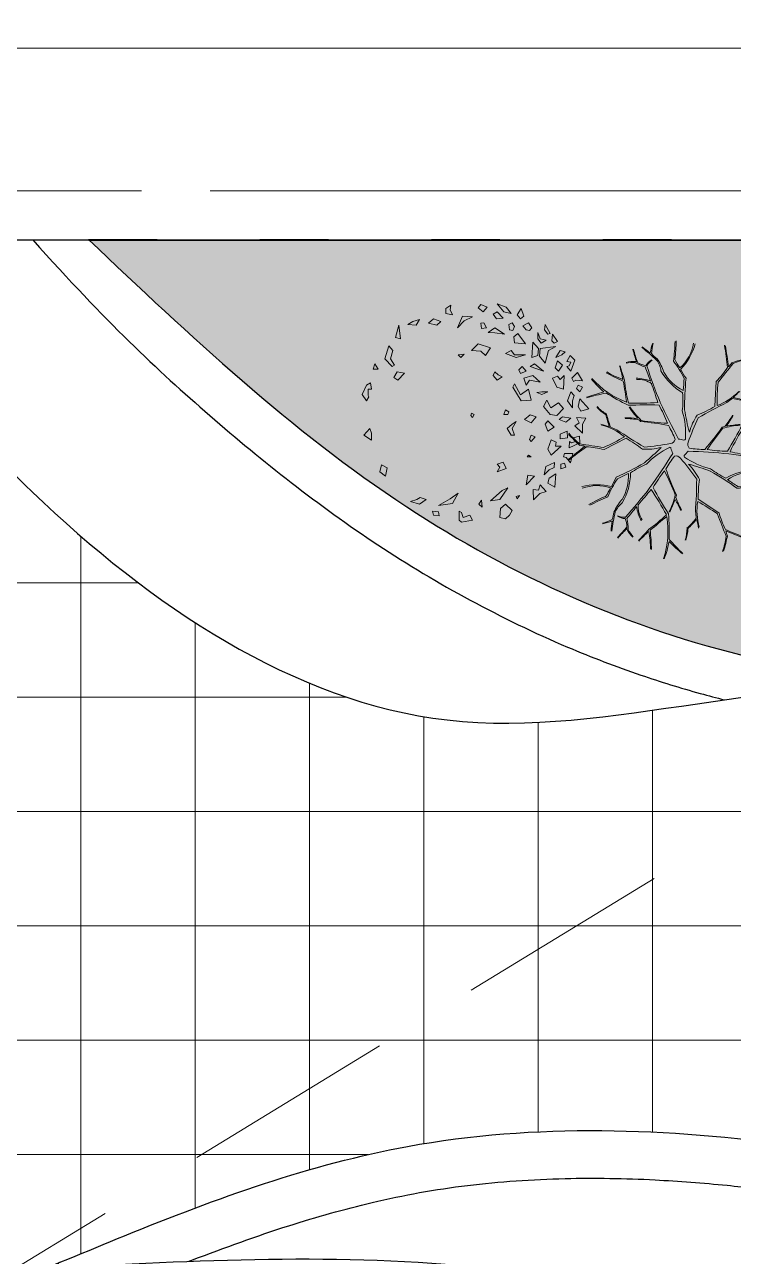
# Model space of a CAD drawing. Header units: inches. Extents: x -12 to 20935469, y -1604 to 24729220.
# Drawn here: x 20857655.6 to 20857730, y 24710626.2 to 24710755.5 of the extents above; entities that cross this region are included whole.
import ezdxf

# ---------------------------------------------------------------- set-up
doc = ezdxf.new("R2010")
doc.units = ezdxf.units.IN
doc.header["$LTSCALE"] = 0.03
doc.header["$MEASUREMENT"] = 0
for name, pattern in [('ACAD_ISO03W100', [30, 12, -18]), ('ACAD_ISO08W100', [36, 24, -3, 6, -3]), ('DASHED2', [0.375, 0.25, -0.125])]:
    doc.linetypes.add(name, pattern=pattern)
for name, color, linetype, lineweight in [('dimension', 250, 'Continuous', 0), ('Dot', 253, 'Continuous', 0), ('green_.25', 82, 'Continuous', 0), ('Grid Line', 252, 'Continuous', 18), ('Hatch', 253, 'Continuous', 15), ('hatch-1', 253, 'Continuous', 5), ('ILLUSTR-TREE', 74, 'Continuous', 0), ('wind.', 150, 'Continuous', 20)]:
    doc.layers.add(name, color=color, linetype=linetype, lineweight=lineweight)

# ---------------------------------------------------------------- blocks, each defined once
blk = doc.blocks.new('fff')
at = {"layer": 'Grid Line', "color": 252, "linetype": 'ACAD_ISO08W100', "lineweight": 9, "ltscale": 80, "true_color": 0x939598}
blk.add_line((20833096.95, 24724010.75), (20830726.15, 24724010.75), dxfattribs=at)
blk = doc.blocks.new('GRN1')
at = {"layer": 'ILLUSTR-TREE', "true_color": 0x30441d}
h = blk.add_hatch(color=89, dxfattribs=at)
h.paths.add_polyline_path([(0.2571, -0.0526), (0.2603, -0.0695), (0.2735, -0.0695), (0.2817, -0.0569), (0.2702, -0.059)])
h.paths.add_polyline_path([(0.2406, -0.0821), (0.2308, -0.0927), (0.2357, -0.1137), (0.2472, -0.1011)])
h.paths.add_polyline_path([(0.1897, 0.2148), (0.1848, 0.2064), (0.1914, 0.2), (0.2078, 0.2021)])
h.paths.add_polyline_path([(0.193, 0.1853), (0.1848, 0.1727), (0.1963, 0.1642), (0.2127, 0.1642), (0.1963, 0.1706)])
h.paths.add_polyline_path([(0.1864, 0.1053), (0.2012, 0.1032), (0.2094, 0.1137), (0.1831, 0.1327)])
h.paths.add_polyline_path([(0.2603, 0.0969), (0.2653, 0.0779), (0.285, 0.0611), (0.2768, 0.0842)])
h.paths.add_polyline_path([(0.2078, 0.08), (0.2242, 0.0547), (0.2127, 0.0379), (0.2111, 0.0547)])
h.paths.add_polyline_path([(0.2521, -0.0021), (0.2538, -0.0274), (0.2242, -0.04), (0.2423, -0.0232)])
h.paths.add_polyline_path([(0.2653, 0.0253), (0.2751, 0.0126), (0.2833, 0.019), (0.2768, 0.0358)])
h.paths.add_polyline_path([(0.2373, 0.0274), (0.2357, 0.019), (0.2226, 0.0211), (0.2242, 0.0337)])
h.paths.add_polyline_path([(0.2488, 0.0758), (0.2472, 0.059), (0.2587, 0.0505), (0.2653, 0.0611)])
h.paths.add_polyline_path([(0.2094, 0.1958), (0.2078, 0.1895), (0.2193, 0.1811), (0.2324, 0.1832)])
h.paths.add_polyline_path([(0.2291, 0.1263), (0.2193, 0.1348), (0.2176, 0.1432), (0.2242, 0.1495), (0.2373, 0.1411)])
h.paths.add_polyline_path([(0.2373, 0.099), (0.2275, 0.1053), (0.2176, 0.1011), (0.2193, 0.0927), (0.2324, 0.0905)])
h.paths.add_polyline_path([(0.2538, 0.1284), (0.2472, 0.12), (0.2571, 0.1116), (0.2735, 0.1221)])
h.paths.add_polyline_path([(0.1963, -0.1853), (0.1996, -0.1979), (0.2308, -0.1895)])
h.paths.add_polyline_path([(0.2456, -0.1369), (0.2308, -0.1453), (0.2324, -0.1663), (0.2406, -0.1537)])
h.paths.add_polyline_path([(0.0402, 0.1474), (0.0386, 0.1221), (0.0731, 0.1011), (0.0813, 0.1053), (0.0534, 0.12), (0.0682, 0.1411)])
h.paths.add_polyline_path([(0.0731, 0.278), (0.0616, 0.2716), (0.0698, 0.2632), (0.078, 0.2674)])
h.paths.add_polyline_path([(-0.2275, -0.0884), (-0.2226, -0.0526), (-0.1963, -0.0379), (-0.2111, -0.059)])
h.paths.add_polyline_path([(0.0205, 0.2527), (0.0386, 0.24), (0.0616, 0.2485), (0.0517, 0.2569), (0.0386, 0.2527)])
h.paths.add_polyline_path([(-0.2406, 0.099), (-0.2242, 0.0821), (-0.2357, 0.0695), (-0.2587, 0.0674), (-0.262, 0.0821), (-0.2521, 0.0927)])
h.paths.add_polyline_path([(-0.2324, 0.0232), (-0.2242, 0.0147), (-0.2143, 0.0211)])
h.paths.add_polyline_path([(-0.1307, 0.2358), (-0.1344, 0.2232), (-0.1226, 0.2231), (-0.1198, 0.2319)])
h.paths.add_polyline_path([(-0.1039, 0.2299), (-0.106, 0.2367), (-0.1191, 0.2474), (-0.0951, 0.2536), (-0.0951, 0.2327)])
h.paths.add_polyline_path([(-0.0555, 0.2396), (-0.0585, 0.2217), (-0.0467, 0.2215), (-0.0384, 0.2388)])
h.paths.add_polyline_path([(-0.0771, 0.224), (-0.1, 0.1981), (-0.0846, 0.1897), (-0.0609, 0.1985), (-0.0663, 0.2109), (-0.0766, 0.2096)])
h.paths.add_polyline_path([(-0.216, 0.0442), (-0.2127, 0.0674), (-0.1831, 0.0884), (-0.1897, 0.0737)])
h.paths.add_polyline_path([(-0.1421, 0.0611), (-0.1339, 0.0842), (-0.1174, 0.0758), (-0.1224, 0.0611), (-0.1306, 0.0674)])
h.paths.add_polyline_path([(-0.1812, 0.2081), (-0.1707, 0.1899), (-0.1581, 0.1935), (-0.1472, 0.2104)])
h.paths.add_polyline_path([(-0.2132, 0.1534), (-0.187, 0.1527), (-0.1886, 0.166), (-0.1749, 0.1708), (-0.1924, 0.186), (-0.1969, 0.1696)])
h.paths.add_polyline_path([(-0.15, 0.1808), (-0.1283, 0.1846), (-0.118, 0.2068), (-0.1309, 0.2058), (-0.1372, 0.1936)])
h.paths.add_polyline_path([(-0.1536, 0.1558), (-0.1749, 0.1348), (-0.1503, 0.139)])
h.paths.add_polyline_path([(-0.1043, 0.1474), (-0.1043, 0.1369), (-0.0994, 0.1411)])
h.paths.add_polyline_path([(-0.2028, 0.1179), (-0.2111, 0.1116), (-0.2045, 0.1095)])
h.paths.add_polyline_path([(-0.0205, 0.099), (-0.032, 0.0863), (-0.0485, 0.0969), (-0.0485, 0.1053), (-0.032, 0.099), (-0.014, 0.1095)])
h.paths.add_polyline_path([(0.0189, 0.2295), (0.0008, 0.2127), (0.0041, 0.1958), (0.0238, 0.179), (0.0402, 0.1874), (0.0205, 0.1979), (0.0337, 0.2169)])
h.paths.add_polyline_path([(-0.0287, 0.2064), (-0.0386, 0.1895), (-0.0205, 0.1832), (-0.0123, 0.1895)])
h.paths.add_polyline_path([(-0.0534, 0.1579), (-0.0649, 0.1474), (-0.06, 0.1432), (-0.0485, 0.1474)])
h.paths.add_polyline_path([(0.0178, 0.294), (0.0123, 0.2737), (0.0238, 0.2674), (0.0435, 0.2716)])
h.paths.add_polyline_path([(-0.0435, 0.278), (-0.0255, 0.259), (-0.0172, 0.2695), (-0.0041, 0.2632), (-0.0057, 0.2864), (-0.0205, 0.278)])
h.paths.add_polyline_path([(-0.0808, 0.244), (-0.0685, 0.2712), (-0.0515, 0.2704), (-0.056, 0.254), (-0.0646, 0.2603), (-0.0686, 0.2503), (-0.0653, 0.2447)])
h.paths.add_polyline_path([(0.0041, 0.0021), (-0.0041, -0.0021), (0.0008, -0.0063), (0.0074, -0.0042)])
h.paths.add_polyline_path([(0.0041, 0.0884), (0.0107, 0.0905), (0.0156, 0.0821), (0.0041, 0.0779)])
h.paths.add_polyline_path([(-0.0025, 0.16), (-0.0172, 0.1474), (-0.009, 0.1306), (0.0025, 0.1453)])
h.paths.add_polyline_path([(-0.0057, 0.2485), (-0.0156, 0.2358), (-0.009, 0.219), (-0.0025, 0.2274)])
h.paths.add_polyline_path([(0.0616, 0.1895), (0.055, 0.1748), (0.06, 0.1621), (0.0616, 0.1748)])
h.paths.add_polyline_path([(0.1634, 0.2337), (0.1552, 0.2253), (0.1486, 0.2106), (0.1667, 0.2211)])
h.paths.add_polyline_path([(0.1552, 0.1327), (0.1486, 0.1095), (0.1585, 0.0821), (0.1667, 0.0969), (0.1552, 0.1053)])
h.paths.add_polyline_path([(0.0994, 0.0737), (0.0912, 0.0611), (0.1027, 0.0505), (0.1125, 0.0547), (0.1043, 0.0632)])
h.paths.add_polyline_path([(0.1569, -0.0232), (0.1486, -0.0316), (0.1552, -0.0379)])
h.paths.add_polyline_path([(0.1536, 0.0316), (0.1651, 0.019), (0.1667, -0.0042), (0.1831, 0.0126), (0.1733, 0.0442)])
h.paths.add_polyline_path([(0.1027, 0.2316), (0.0682, 0.2295), (0.0731, 0.2127), (0.0961, 0.2021), (0.101, 0.2148), (0.0928, 0.2211)])
h.paths.add_polyline_path([(0.1289, 0.2274), (0.1142, 0.2169), (0.1224, 0.2085), (0.1404, 0.2148)])
h.paths.add_polyline_path([(0.0862, 0.1706), (0.0912, 0.1432), (0.078, 0.1348), (0.0961, 0.1284), (0.1027, 0.1516)])
h.paths.add_polyline_path([(0.1339, 0.1832), (0.1667, 0.1916), (0.1766, 0.2106), (0.1716, 0.1706), (0.1519, 0.1685)])
h.paths.add_polyline_path([(0.1257, 0.1453), (0.1142, 0.179), (0.1322, 0.1558)])
h.paths.add_polyline_path([(0.1536, 0.1642), (0.1486, 0.1495), (0.1881, 0.1516), (0.1716, 0.1663)])
h.paths.add_polyline_path([(0.1142, 0.1348), (0.1076, 0.12), (0.1174, 0.1158), (0.1257, 0.1242)])
h.paths.add_polyline_path([(0.0879, 0.2548), (0.0912, 0.2611), (0.0895, 0.278), (0.1109, 0.2653), (0.0961, 0.2506)])
h.paths.add_polyline_path([(0.1142, 0.2485), (0.1421, 0.259), (0.1536, 0.2464), (0.1388, 0.2379), (0.1371, 0.2485), (0.1273, 0.2443), (0.1257, 0.2379)])
h.paths.add_polyline_path([(-0.2521, -0.0084), (-0.2653, -0.0021), (-0.2702, -0.0295), (-0.2653, -0.0358), (-0.2423, -0.0358), (-0.2456, -0.0295), (-0.2587, -0.0253)])
h.paths.add_polyline_path([(-0.2538, -0.0863), (-0.2439, -0.0884), (-0.2423, -0.1032), (-0.2521, -0.1011)])
h.paths.add_polyline_path([(0.055, -0.2822), (0.0386, -0.2716), (0.0485, -0.2653), (0.0517, -0.2674), (0.0682, -0.2674), (0.0682, -0.259), (0.0846, -0.2611), (0.078, -0.2716)])
h.paths.add_polyline_path([(-0.1322, -0.219), (-0.1536, -0.2232), (-0.1421, -0.2379), (-0.124, -0.2337)])
h.paths.add_polyline_path([(-0.2176, -0.16), (-0.2242, -0.1369), (-0.2127, -0.12), (-0.2078, -0.1348), (-0.2127, -0.1432)])
h.paths.add_polyline_path([(-0.0485, -0.278), (-0.0616, -0.259), (-0.0435, -0.259), (-0.032, -0.2632)])
h.paths.add_polyline_path([(0.1289, -0.2), (0.1257, -0.2064), (0.1454, -0.2253), (0.1782, -0.2148), (0.1667, -0.2043), (0.1454, -0.2106)])
h.paths.add_polyline_path([(0.1191, -0.2548), (0.1322, -0.2506), (0.1191, -0.2422)])
h.paths.add_polyline_path([(0.1092, -0.1748), (0.0912, -0.1916), (0.0977, -0.2021), (0.1125, -0.1937)])
at = {"layer": 'ILLUSTR-TREE', "color": 89, "true_color": 0x30441d}
for p, q in [((-0.0057, 0.2864), (-0.0205, 0.278)), ((-0.0041, 0.2632), (-0.0057, 0.2864)), ((0.0178, 0.294), (0.0123, 0.2737)), ((0.0435, 0.2716), (0.0178, 0.294)), ((-0.1191, 0.2474), (-0.0951, 0.2536)), ((-0.0951, 0.2536), (-0.0951, 0.2327)), ((-0.0808, 0.244), (-0.0685, 0.2712)), ((-0.0646, 0.2603), (-0.0686, 0.2503)), ((-0.0685, 0.2712), (-0.0515, 0.2704)), ((-0.056, 0.254), (-0.0646, 0.2603)), ((-0.0515, 0.2704), (-0.056, 0.254)), ((-0.0205, 0.278), (-0.0435, 0.278)), ((-0.0435, 0.278), (-0.0255, 0.259)), ((-0.0255, 0.259), (-0.0172, 0.2695)), ((-0.0172, 0.2695), (-0.0041, 0.2632)), ((0.0123, 0.2737), (0.0238, 0.2674)), ((0.0386, 0.2527), (0.0205, 0.2527)), ((0.0205, 0.2527), (0.0386, 0.24)), ((0.0238, 0.2674), (0.0435, 0.2716)), ((0.0517, 0.2569), (0.0386, 0.2527)), ((0.0616, 0.2485), (0.0517, 0.2569)), ((0.0731, 0.278), (0.0616, 0.2716)), ((0.0616, 0.2716), (0.0698, 0.2632)), ((0.0698, 0.2632), (0.078, 0.2674)), ((0.078, 0.2674), (0.0731, 0.278)), ((0.0879, 0.2548), (0.0912, 0.2611)), ((0.0961, 0.2506), (0.0879, 0.2548)), ((0.0895, 0.278), (0.1109, 0.2653)), ((0.0912, 0.2611), (0.0895, 0.278)), ((0.1109, 0.2653), (0.0961, 0.2506)), ((0.1142, 0.2485), (0.1421, 0.259)), ((0.1421, 0.259), (0.1536, 0.2464)), ((-0.1307, 0.2358), (-0.1344, 0.2232)), ((-0.1344, 0.2232), (-0.1226, 0.2231)), ((-0.1198, 0.2319), (-0.1307, 0.2358)), ((-0.1226, 0.2231), (-0.1198, 0.2319)), ((-0.106, 0.2367), (-0.1191, 0.2474)), ((-0.1039, 0.2299), (-0.106, 0.2367)), ((-0.0951, 0.2327), (-0.1039, 0.2299)), ((-0.0771, 0.224), (-0.1, 0.1981)), ((-0.0653, 0.2447), (-0.0808, 0.244)), ((-0.0766, 0.2096), (-0.0771, 0.224)), ((-0.0686, 0.2503), (-0.0653, 0.2447)), ((-0.0555, 0.2396), (-0.0585, 0.2217)), ((-0.0585, 0.2217), (-0.0467, 0.2215)), ((-0.0384, 0.2388), (-0.0555, 0.2396)), ((-0.0467, 0.2215), (-0.0384, 0.2388)), ((-0.0057, 0.2485), (-0.0156, 0.2358)), ((-0.0156, 0.2358), (-0.009, 0.219)), ((-0.009, 0.219), (-0.0025, 0.2274)), ((-0.0025, 0.2274), (-0.0057, 0.2485)), ((0.0189, 0.2295), (0.0008, 0.2127)), ((0.0337, 0.2169), (0.0189, 0.2295)), ((0.0386, 0.24), (0.0616, 0.2485)), ((0.1027, 0.2316), (0.0682, 0.2295)), ((0.0682, 0.2295), (0.0731, 0.2127)), ((0.0928, 0.2211), (0.1027, 0.2316)), ((0.101, 0.2148), (0.0928, 0.2211)), ((0.1257, 0.2379), (0.1142, 0.2485)), ((0.1289, 0.2274), (0.1142, 0.2169)), ((0.1273, 0.2443), (0.1257, 0.2379)), ((0.1371, 0.2485), (0.1273, 0.2443)), ((0.1404, 0.2148), (0.1289, 0.2274)), ((0.1388, 0.2379), (0.1371, 0.2485)), ((0.1536, 0.2464), (0.1388, 0.2379)), ((0.1552, 0.2253), (0.1486, 0.2106)), ((0.1486, 0.2106), (0.1667, 0.2211)), ((0.1634, 0.2337), (0.1552, 0.2253)), ((0.1667, 0.2211), (0.1634, 0.2337)), ((-0.1472, 0.2104), (-0.1812, 0.2081)), ((-0.1812, 0.2081), (-0.1707, 0.1899)), ((-0.1707, 0.1899), (-0.1581, 0.1935)), ((-0.1581, 0.1935), (-0.1472, 0.2104)), ((-0.1372, 0.1936), (-0.15, 0.1808)), ((-0.1309, 0.2058), (-0.1372, 0.1936)), ((-0.118, 0.2068), (-0.1309, 0.2058)), ((-0.1283, 0.1846), (-0.118, 0.2068)), ((-0.1, 0.1981), (-0.0846, 0.1897)), ((-0.0846, 0.1897), (-0.0609, 0.1985)), ((-0.0663, 0.2109), (-0.0766, 0.2096)), ((-0.0609, 0.1985), (-0.0663, 0.2109)), ((-0.0287, 0.2064), (-0.0386, 0.1895)), ((-0.0386, 0.1895), (-0.0205, 0.1832)), ((-0.0123, 0.1895), (-0.0287, 0.2064)), ((-0.0205, 0.1832), (-0.0123, 0.1895)), ((0.0008, 0.2127), (0.0041, 0.1958)), ((0.0041, 0.1958), (0.0238, 0.179)), ((0.0205, 0.1979), (0.0337, 0.2169)), ((0.0402, 0.1874), (0.0205, 0.1979)), ((0.0616, 0.1895), (0.055, 0.1748)), ((0.0616, 0.1748), (0.0616, 0.1895)), ((0.0731, 0.2127), (0.0961, 0.2021)), ((0.0961, 0.2021), (0.101, 0.2148)), ((0.1142, 0.2169), (0.1224, 0.2085)), ((0.1224, 0.2085), (0.1404, 0.2148)), ((0.1339, 0.1832), (0.1667, 0.1916)), ((0.1667, 0.1916), (0.1766, 0.2106)), ((0.1766, 0.2106), (0.1716, 0.1706)), ((0.1897, 0.2148), (0.1848, 0.2064)), ((0.1848, 0.2064), (0.1914, 0.2)), ((0.2078, 0.2021), (0.1897, 0.2148)), ((0.1914, 0.2), (0.2078, 0.2021)), ((0.2094, 0.1958), (0.2078, 0.1895)), ((0.2078, 0.1895), (0.2193, 0.1811)), ((0.2324, 0.1832), (0.2094, 0.1958)), ((-0.1969, 0.1696), (-0.2132, 0.1534)), ((-0.1924, 0.186), (-0.1969, 0.1696)), ((-0.1749, 0.1708), (-0.1924, 0.186)), ((-0.1886, 0.166), (-0.1749, 0.1708)), ((-0.187, 0.1527), (-0.1886, 0.166)), ((-0.15, 0.1808), (-0.1283, 0.1846)), ((-0.0534, 0.1579), (-0.0649, 0.1474)), ((-0.0485, 0.1474), (-0.0534, 0.1579)), ((-0.0025, 0.16), (-0.0172, 0.1474)), ((0.0025, 0.1453), (-0.0025, 0.16)), ((0.0238, 0.179), (0.0402, 0.1874)), ((0.055, 0.1748), (0.06, 0.1621)), ((0.06, 0.1621), (0.0616, 0.1748)), ((0.1027, 0.1516), (0.0862, 0.1706)), ((0.0862, 0.1706), (0.0912, 0.1432)), ((0.1142, 0.179), (0.1322, 0.1558)), ((0.1257, 0.1453), (0.1142, 0.179)), ((0.1519, 0.1685), (0.1339, 0.1832)), ((0.1536, 0.1642), (0.1486, 0.1495)), ((0.1716, 0.1706), (0.1519, 0.1685)), ((0.1716, 0.1663), (0.1536, 0.1642)), ((0.1881, 0.1516), (0.1716, 0.1663)), ((0.193, 0.1853), (0.1848, 0.1727)), ((0.1848, 0.1727), (0.1963, 0.1642)), ((0.1963, 0.1706), (0.193, 0.1853)), ((0.2127, 0.1642), (0.1963, 0.1706)), ((0.1963, 0.1642), (0.2127, 0.1642)), ((0.2193, 0.1811), (0.2324, 0.1832)), ((-0.2132, 0.1534), (-0.187, 0.1527)), ((-0.1536, 0.1558), (-0.1749, 0.1348)), ((-0.1749, 0.1348), (-0.1503, 0.139)), ((-0.1503, 0.139), (-0.1536, 0.1558)), ((-0.0994, 0.1411), (-0.1043, 0.1474)), ((-0.1043, 0.1474), (-0.1043, 0.1369)), ((-0.1043, 0.1369), (-0.0994, 0.1411)), ((-0.0649, 0.1474), (-0.06, 0.1432)), ((-0.06, 0.1432), (-0.0485, 0.1474)), ((-0.0172, 0.1474), (-0.009, 0.1306)), ((-0.009, 0.1306), (0.0025, 0.1453)), ((0.0402, 0.1474), (0.0386, 0.1221)), ((0.0682, 0.1411), (0.0402, 0.1474)), ((0.0534, 0.12), (0.0682, 0.1411)), ((0.0912, 0.1432), (0.078, 0.1348)), ((0.078, 0.1348), (0.0961, 0.1284)), ((0.0961, 0.1284), (0.1027, 0.1516)), ((0.1142, 0.1348), (0.1076, 0.12)), ((0.1257, 0.1242), (0.1142, 0.1348)), ((0.1322, 0.1558), (0.1257, 0.1453)), ((0.1486, 0.1495), (0.1881, 0.1516)), ((0.1552, 0.1327), (0.1486, 0.1095)), ((0.1552, 0.1053), (0.1552, 0.1327)), ((0.2094, 0.1137), (0.1831, 0.1327)), ((0.1831, 0.1327), (0.1864, 0.1053)), ((0.2176, 0.1432), (0.2242, 0.1495)), ((0.2193, 0.1348), (0.2176, 0.1432)), ((0.2291, 0.1263), (0.2193, 0.1348)), ((0.2242, 0.1495), (0.2373, 0.1411)), ((0.2373, 0.1411), (0.2291, 0.1263)), ((0.2538, 0.1284), (0.2472, 0.12)), ((0.2735, 0.1221), (0.2538, 0.1284)), ((-0.2521, 0.0927), (-0.2406, 0.099)), ((-0.2406, 0.099), (-0.2242, 0.0821)), ((-0.2028, 0.1179), (-0.2111, 0.1116)), ((-0.2111, 0.1116), (-0.2045, 0.1095)), ((-0.2045, 0.1095), (-0.2028, 0.1179)), ((-0.0485, 0.1053), (-0.032, 0.099)), ((-0.0485, 0.0969), (-0.0485, 0.1053)), ((-0.032, 0.0863), (-0.0485, 0.0969)), ((-0.032, 0.099), (-0.014, 0.1095)), ((-0.0205, 0.099), (-0.032, 0.0863)), ((-0.014, 0.1095), (-0.0205, 0.099)), ((0.0386, 0.1221), (0.0731, 0.1011)), ((0.0813, 0.1053), (0.0534, 0.12)), ((0.0731, 0.1011), (0.0813, 0.1053)), ((0.1076, 0.12), (0.1174, 0.1158)), ((0.1174, 0.1158), (0.1257, 0.1242)), ((0.1486, 0.1095), (0.1585, 0.0821)), ((0.1667, 0.0969), (0.1552, 0.1053)), ((0.1585, 0.0821), (0.1667, 0.0969)), ((0.1864, 0.1053), (0.2012, 0.1032)), ((0.2012, 0.1032), (0.2094, 0.1137)), ((0.2275, 0.1053), (0.2176, 0.1011)), ((0.2176, 0.1011), (0.2193, 0.0927)), ((0.2373, 0.099), (0.2275, 0.1053)), ((0.2324, 0.0905), (0.2373, 0.099)), ((0.2472, 0.12), (0.2571, 0.1116)), ((0.2571, 0.1116), (0.2735, 0.1221)), ((0.2768, 0.0842), (0.2603, 0.0969)), ((0.2603, 0.0969), (0.2653, 0.0779)), ((-0.262, 0.0821), (-0.2521, 0.0927)), ((-0.2587, 0.0674), (-0.262, 0.0821)), ((-0.2357, 0.0695), (-0.2587, 0.0674)), ((-0.2242, 0.0821), (-0.2357, 0.0695)), ((-0.1897, 0.0737), (-0.216, 0.0442)), ((-0.216, 0.0442), (-0.2127, 0.0674)), ((-0.2127, 0.0674), (-0.1831, 0.0884)), ((-0.1831, 0.0884), (-0.1897, 0.0737)), ((-0.1421, 0.0611), (-0.1339, 0.0842)), ((-0.1306, 0.0674), (-0.1421, 0.0611)), ((-0.1339, 0.0842), (-0.1174, 0.0758)), ((-0.1224, 0.0611), (-0.1306, 0.0674)), ((-0.1174, 0.0758), (-0.1224, 0.0611)), ((0.0041, 0.0884), (0.0107, 0.0905)), ((0.0041, 0.0779), (0.0041, 0.0884)), ((0.0156, 0.0821), (0.0041, 0.0779)), ((0.0107, 0.0905), (0.0156, 0.0821)), ((0.0994, 0.0737), (0.0912, 0.0611)), ((0.1043, 0.0632), (0.0994, 0.0737)), ((0.1125, 0.0547), (0.1043, 0.0632)), ((0.2111, 0.0547), (0.2078, 0.08)), ((0.2078, 0.08), (0.2242, 0.0547)), ((0.2193, 0.0927), (0.2324, 0.0905)), ((0.2488, 0.0758), (0.2472, 0.059)), ((0.2653, 0.0611), (0.2488, 0.0758)), ((0.2653, 0.0779), (0.285, 0.0611)), ((0.285, 0.0611), (0.2768, 0.0842)), ((0.0912, 0.0611), (0.1027, 0.0505)), ((0.1027, 0.0505), (0.1125, 0.0547)), ((0.1733, 0.0442), (0.1536, 0.0316)), ((0.1536, 0.0316), (0.1651, 0.019)), ((0.1831, 0.0126), (0.1733, 0.0442)), ((0.2127, 0.0379), (0.2111, 0.0547)), ((0.2242, 0.0547), (0.2127, 0.0379)), ((0.2226, 0.0211), (0.2242, 0.0337)), ((0.2242, 0.0337), (0.2373, 0.0274)), ((0.2472, 0.059), (0.2587, 0.0505)), ((0.2587, 0.0505), (0.2653, 0.0611)), ((0.2768, 0.0358), (0.2653, 0.0253)), ((0.2833, 0.019), (0.2768, 0.0358)), ((-0.2143, 0.0211), (-0.2324, 0.0232)), ((-0.2324, 0.0232), (-0.2242, 0.0147)), ((-0.2242, 0.0147), (-0.2143, 0.0211)), ((0.0041, 0.0021), (-0.0041, -0.0021)), ((0.0074, -0.0042), (0.0041, 0.0021)), ((0.1651, 0.019), (0.1667, -0.0042)), ((0.1667, -0.0042), (0.1831, 0.0126)), ((0.2357, 0.019), (0.2226, 0.0211)), ((0.2373, 0.0274), (0.2357, 0.019)), ((0.2653, 0.0253), (0.2751, 0.0126)), ((0.2751, 0.0126), (0.2833, 0.019)), ((-0.2653, -0.0021), (-0.2702, -0.0295)), ((-0.2702, -0.0295), (-0.2653, -0.0358)), ((-0.2521, -0.0084), (-0.2653, -0.0021)), ((-0.2587, -0.0253), (-0.2521, -0.0084)), ((-0.2456, -0.0295), (-0.2587, -0.0253)), ((-0.2423, -0.0358), (-0.2456, -0.0295)), ((-0.0041, -0.0021), (0.0008, -0.0063)), ((0.0008, -0.0063), (0.0074, -0.0042)), ((0.1569, -0.0232), (0.1486, -0.0316)), ((0.1552, -0.0379), (0.1569, -0.0232)), ((0.2242, -0.04), (0.2423, -0.0232)), ((0.2538, -0.0274), (0.2242, -0.04)), ((0.2423, -0.0232), (0.2521, -0.0021)), ((0.2521, -0.0021), (0.2538, -0.0274)), ((-0.2653, -0.0358), (-0.2423, -0.0358)), ((-0.2275, -0.0884), (-0.2226, -0.0526)), ((-0.2111, -0.059), (-0.2275, -0.0884)), ((-0.2226, -0.0526), (-0.1963, -0.0379)), ((-0.1963, -0.0379), (-0.2111, -0.059)), ((0.1486, -0.0316), (0.1552, -0.0379)), ((0.2702, -0.059), (0.2571, -0.0526)), ((0.2571, -0.0526), (0.2603, -0.0695)), ((0.2817, -0.0569), (0.2702, -0.059)), ((0.2735, -0.0695), (0.2817, -0.0569)), ((-0.2521, -0.1011), (-0.2538, -0.0863)), ((-0.2538, -0.0863), (-0.2439, -0.0884)), ((-0.2439, -0.0884), (-0.2423, -0.1032)), ((0.2406, -0.0821), (0.2308, -0.0927)), ((0.2308, -0.0927), (0.2357, -0.1137)), ((0.2472, -0.1011), (0.2406, -0.0821)), ((0.2603, -0.0695), (0.2735, -0.0695)), ((-0.2423, -0.1032), (-0.2521, -0.1011)), ((-0.2242, -0.1369), (-0.2127, -0.12)), ((-0.2127, -0.12), (-0.2078, -0.1348)), ((0.2357, -0.1137), (0.2472, -0.1011)), ((-0.2176, -0.16), (-0.2242, -0.1369)), ((-0.2127, -0.1432), (-0.2176, -0.16)), ((-0.2078, -0.1348), (-0.2127, -0.1432)), ((0.2456, -0.1369), (0.2308, -0.1453)), ((0.2308, -0.1453), (0.2324, -0.1663)), ((0.2324, -0.1663), (0.2406, -0.1537)), ((0.2406, -0.1537), (0.2456, -0.1369)), ((0.1092, -0.1748), (0.0912, -0.1916)), ((0.1125, -0.1937), (0.1092, -0.1748)), ((0.2308, -0.1895), (0.1963, -0.1853)), ((0.1963, -0.1853), (0.1996, -0.1979)), ((-0.1322, -0.219), (-0.1536, -0.2232)), ((-0.124, -0.2337), (-0.1322, -0.219)), ((0.0912, -0.1916), (0.0977, -0.2021)), ((0.0977, -0.2021), (0.1125, -0.1937)), ((0.1289, -0.2), (0.1257, -0.2064)), ((0.1257, -0.2064), (0.1454, -0.2253)), ((0.1454, -0.2106), (0.1289, -0.2)), ((0.1667, -0.2043), (0.1454, -0.2106)), ((0.1454, -0.2253), (0.1782, -0.2148)), ((0.1782, -0.2148), (0.1667, -0.2043)), ((0.1996, -0.1979), (0.2308, -0.1895)), ((-0.1536, -0.2232), (-0.1421, -0.2379)), ((-0.1421, -0.2379), (-0.124, -0.2337)), ((0.1191, -0.2422), (0.1191, -0.2548)), ((0.1322, -0.2506), (0.1191, -0.2422)), ((0.1191, -0.2548), (0.1322, -0.2506)), ((-0.0616, -0.259), (-0.0435, -0.259)), ((-0.0485, -0.278), (-0.0616, -0.259)), ((-0.032, -0.2632), (-0.0485, -0.278)), ((-0.0435, -0.259), (-0.032, -0.2632)), ((0.0386, -0.2716), (0.0485, -0.2653)), ((0.055, -0.2822), (0.0386, -0.2716)), ((0.0485, -0.2653), (0.0517, -0.2674)), ((0.0517, -0.2674), (0.0682, -0.2674)), ((0.078, -0.2716), (0.055, -0.2822)), ((0.0682, -0.259), (0.0846, -0.2611)), ((0.0682, -0.2674), (0.0682, -0.259)), ((0.0846, -0.2611), (0.078, -0.2716))]:
    blk.add_line(p, q, dxfattribs=at)
blk = doc.blocks.new('T13')
for p, q in [((0.428, 0.593), (0.428, 0.593)), ((0.564, 0.201), (0.708, 0.425)), ((-0.438, 0.382), (-0.704, 0.395)), ((-0.709, 0.069), (-0.709, 0.068)), ((0.313, -0.654), (0.314, -0.654))]:
    blk.add_line(p, q)
blk.add_lwpolyline([(0.427, -1.05, -0.126142), (0.426, -0.734, 0.03539), (0.327, -0.681, 0.025442), (0.171, -0.378, 0.018467), (0.006, -0.197, -0.070709), (0.025, -0.398, 0.036684), (-0.094, -0.576), (0.029, -0.813, 0.055374), (-0.001, -1.003, 0.015419), (0.146, -1.196, 0.015419)], format="xyb")
for centre, radius, start, end in [((0.544, 1.271), 0.997, 188.7058, 199.8279), ((0.487, 1.309), 0.939, 191.4363, 219.4054), ((2.092, 2.555), 2.776, 211.5979, 215.8713), ((0.608, 1.597), 0.999, 209.5693, 220.5893), ((-1.992, 1.559), 1.94, 341.6031, 346.0626), ((1.959, 0.54), 2.134, 165.0867, 169.3971), ((-0.172, 0.689), 0.417, 57.2831, 70.5415), ((-0.101, 0.801), 0.295, 55.7919, 76.1738), ((-2.445, 1.733), 2.609, 344.4829, 347.6524), ((1.593, 0.768), 1.537, 164.7926, 170.4991), ((-1.853, 0.308), 2.214, 16.7515, 22.1702), ((-1.336, 0.436), 1.696, 21.0828, 24.7967), ((1.08, 0.32), 1.105, 133.2252, 138.9211), ((0.637, 0.8), 0.446, 134.2559, 149.009), ((-0.867, -0.717), 1.716, 73.986, 80.5441), ((-1.66, -3.154), 4.262, 72.5672, 75.4116), ((-4.885, 2.598), 5.014, 337.9162, 340.5525), ((1.254, 0.291), 1.533, 155.2685, 164.6643), ((0.545, 1.325), 0.568, 210.069, 222.0712), ((0.275, 1.142), 0.231, 204.7952, 206.8355), ((-0.132, 0.758), 0.348, 54.0156, 54.654), ((4.614, -0.037), 4.575, 167.6308, 172.856), ((0.255, 1.121), 0.203, 209.038, 235.4044), ((-7.207, 2.044), 7.413, 350.2155, 351.4641), ((0.215, 0.819), 0.155, 87.3146, 119.155), ((0.229, 0.82), 0.148, 91.5584, 124.1588), ((-0.004, 0.92), 0.273, 339.3563, 5.467), ((0.931, 1.199), 0.697, 194.0874, 200.3062), ((-0.322, 0.9), 0.603, 349.9787, 5.4953), ((-1.136, 2.054), 1.969, 322.1847, 328.3706), ((-0.499, 1.607), 1.205, 321.3001, 330.841), ((-0.115, 0.911), 0.434, 190.6007, 207.3466), ((-0.185, 0.898), 0.356, 190.4335, 211.331), ((2.195, 2.326), 2.94, 208.7548, 214.1059), ((-0.133, 0.647), 0.251, 24.7539, 64.6899), ((-0.348, 0.394), 0.593, 40.7586, 56.4721), ((0.897, 0.817), 0.645, 179.3917, 209.4521), ((-0.7, 0.704), 1.129, 356.076, 7.2625), ((0.982, 0.806), 0.543, 174.9586, 186.2056), ((0.268, 1.342), 0.636, 285.7899, 314.5476), ((0.345, 1.206), 0.469, 281.9294, 319.6866), ((0.284, 0.99), 1.264, 192.0056, 199.7094), ((-0.29, 0.846), 0.664, 189.447, 203.9688), ((-7.954, 2.442), 7.652, 345.8988, 346.931), ((0.332, 0.449), 0.862, 162.2444, 171.9735), ((-2.88, -4.306), 5.64, 58.7399, 62.0811), ((1.461, 3.425), 3.207, 238.3111, 243.9484), ((-7.207, 2.044), 7.413, 348.3218, 349.9921), ((0.756, 0.787), 0.485, 179.0591, 213.5916), ((1.238, 0.699), 0.797, 177.7287, 185.8361), ((-2.696, 2.116), 3.934, 335.6554, 339.189), ((-16.294, 7.516), 18.574, 337.7977, 338.5026), ((-1.361, -0.003), 0.727, 46.8401, 51.2834), ((7.521, 10.863), 13.291, 230.7052, 231.8125), ((-1.049, 0.176), 0.646, 20.6684, 45.6115), ((-0.021, 1.104), 0.734, 218.4282, 225.7889), ((0.143, 1.028), 0.808, 214.5859, 219.8976), ((-1.14, -0.69), 1.494, 51.9536, 57.6458), ((-2.181, -2.425), 3.524, 56.2728, 58.4632), ((9.351, 1.792), 9.661, 186.7632, 187.6443), ((0.695, 0.725), 0.932, 184.3684, 196.1636), ((9.043, -0.28), 9.005, 174.8238, 177.6274), ((3.164, -1.329), 3.345, 144.4125, 150.2422), ((-1.673, 1.981), 2.498, 324.16, 327.1682), ((-0.466, -3.399), 3.934, 95.6554, 99.189), ((1.657, -17.875), 18.574, 97.7977, 98.5026), ((-1.324, -0.218), 0.871, 44.6875, 57.3652), ((-0.449, 3.055), 2.651, 264.6412, 270.0914), ((3.652, 2.474), 4.572, 205.4372, 209.8163), ((3.15, 1.541), 3.531, 197.3863, 197.8324), ((-2.549, -2.784), 3.998, 49.8987, 54.2252), ((1.705, 2.857), 3.058, 231.4605, 236.7593), ((-1.625, 0.542), 1.672, 351.6597, 359.072), ((-0.503, 0.894), 0.926, 322.7918, 334.8087), ((2.884, -1.126), 2.651, 144.6412, 150.0914), ((0.487, 1.268), 0.871, 284.6875, 297.3652), ((5.661, -11.931), 13.291, 110.7052, 111.8125), ((0.692, 1.193), 0.727, 286.8401, 291.2834), ((0.73, -0.728), 1.264, 72.0056, 79.7094), ((0.892, -0.159), 0.664, 69.447, 83.9688), ((-1.694, -0.357), 1.458, 22.0617, 30.4653), ((-0.983, 0.266), 1.01, 350.8974, 0.4845), ((-0.595, 0.53), 0.852, 325.9263, 346.7063), ((3.383, -0.792), 3.319, 160.2028, 164.4346), ((-1.199, -0.31), 0.469, 41.9294, 79.6866), ((-1.278, -0.445), 0.636, 45.7899, 74.5476), ((0.045, 0.794), 0.718, 237.2581, 253.4365), ((1.067, 3.242), 3.341, 245.5712, 250.4573), ((2.289, -2.532), 3.341, 125.5712, 130.4573), ((0.68, -0.423), 0.718, 117.2581, 133.4365), ((0.331, -4.387), 4.572, 85.4372, 89.8163), ((0.552, 1.659), 1.458, 262.0617, 270.4653), ((0.691, 0.834), 0.646, 260.6684, 285.6115), ((0.833, -0.625), 0.808, 94.5859, 99.8976), ((0.237, -0.499), 0.862, 42.2444, 51.9735), ((0.981, -0.521), 0.734, 98.4282, 105.7889), ((6.106, 5.68), 7.652, 225.8988, 226.931), ((-1.171, 0.442), 0.543, 294.9586, 306.2056), ((-0.241, -0.964), 1.129, 116.076, 127.2625), ((-1.206, 0.717), 0.797, 297.7287, 305.8361), ((-1.137, 0.362), 0.645, 299.3917, 329.4521), ((-1.041, 0.256), 0.485, 299.0591, 333.5916), ((-0.413, 3.399), 3.345, 264.4125, 270.2422), ((-0.861, -2.445), 2.498, 84.16, 87.1682), ((-0.504, -0.889), 0.926, 82.7918, 94.8087), ((-0.987, 3.32), 3.319, 280.2028, 284.4346), ((-0.143, -0.786), 0.852, 85.9263, 106.7063), ((0.186, -0.04), 0.272, 161.0905, 174.0917), ((-0.115, 0.03), 0.047, 22.2078, 46.2598), ((-0.027, 0.15), 0.0608, 247.4125, 313.0745), ((-0.114, -0.128), 0.272, 41.0905, 54.0917), ((0.098, 0.098), 0.047, 262.2078, 286.2598), ((0.156, -0.038), 0.0587, 126.0856, 194.4014), ((-0.014, 1.345), 1.494, 291.9536, 297.6458), ((-0.995, 3.114), 3.524, 296.2728, 298.4632), ((0.884, -0.275), 0.356, 70.4335, 91.331), ((0.861, -0.343), 0.434, 70.6007, 87.3466), ((-1.888, 3.027), 4.262, 312.5672, 315.4116), ((-0.173, 1.123), 1.716, 313.986, 320.5441), ((-1.124, -1.242), 1.205, 81.3001, 90.841), ((-1.192, -2.016), 1.969, 82.1847, 88.3706), ((-4.26, 7.966), 9.005, 294.8238, 297.6274), ((0.361, -1.684), 1.672, 111.6597, 119.072), ((-3.308, 0.042), 3.058, 351.4605, 356.7593), ((3.704, -0.821), 3.998, 169.8987, 174.2252), ((0.28, -0.99), 1.01, 110.8974, 120.4845), ((-0.092, -0.099), 0.0543, 2.868, 77.619), ((-3.323, -0.703), 3.341, 5.5712, 10.4573), ((0.05, -0.12), 0.047, 142.2078, 166.2598), ((0.771, 0.264), 0.852, 205.9263, 226.7063), ((-0.04, 0.175), 0.272, 281.0905, 294.0917), ((-4.75, -7.679), 9.005, 54.8238, 57.6274), ((0.736, 0.731), 1.01, 230.8974, 240.4845), ((-1.123, 3.612), 3.998, 289.8987, 294.2252), ((1.636, -2.892), 3.058, 111.4605, 116.7593), ((-2.275, 4.66), 5.64, 298.7399, 302.0811), ((0.294, -0.951), 0.932, 64.3684, 76.1636), ((-0.226, -3.485), 3.531, 77.3863, 77.8324), ((-3.11, -8.981), 9.661, 66.7632, 67.6443), ((0.931, -3.051), 2.94, 88.7548, 94.1059), ((0.905, -1.063), 0.939, 71.4363, 99.4054), ((0.843, -1.094), 0.997, 68.7058, 79.8279), ((0.678, -1.764), 2.214, 136.7515, 142.1702), ((-1.486, 0.201), 0.697, 314.0874, 320.3062), ((-0.6, -0.734), 0.603, 109.9787, 125.4953), ((-0.776, -0.469), 0.273, 99.3563, 125.467), ((-2.257, 4.009), 4.575, 287.6308, 292.856), ((1.852, -7.27), 7.413, 108.3218, 109.9921), ((-3.678, -0.454), 3.207, 358.3111, 3.9484), ((5.188, -0.347), 5.64, 178.7399, 182.0811), ((1.296, 1.149), 1.672, 231.6597, 239.072), ((2.25, -2.965), 3.207, 118.3111, 123.9484), ((-0.361, -1.219), 1.533, 35.2685, 44.6643), ((4.706, 2.945), 5.014, 217.9162, 220.5525), ((-0.799, 0.769), 1.105, 253.2252, 258.9211), ((-0.993, 0.146), 0.446, 254.2559, 269.009), ((0.309, -1.38), 1.696, 141.0828, 144.7967), ((-0.798, -0.229), 0.155, 207.3146, 239.155), ((-0.807, -0.218), 0.148, 211.5584, 244.1588), ((-1.401, -0.196), 0.568, 330.069, 342.0712), ((-1.08, -0.345), 0.203, 329.038, 355.4044), ((1.852, -7.27), 7.413, 110.2155, 111.4641), ((-0.149, -0.504), 0.593, 160.7586, 176.4721), ((-0.475, -0.444), 0.251, 144.7539, 184.6899), ((-3.95, 1.92), 4.572, 325.4372, 329.8163), ((1.04, 0.002), 0.926, 202.7918, 214.8087), ((-2.325, -3.965), 4.575, 47.6308, 52.856), ((5.388, 5.233), 7.413, 228.3218, 229.9921), ((-0.498, -1.954), 2.134, 45.0867, 49.3971), ((1.181, -3.077), 2.776, 91.5979, 95.8713), ((1.093, -1.312), 0.999, 89.5693, 100.5893), ((2.36, 0.958), 1.94, 221.6031, 226.0626), ((-1.444, 0.99), 1.537, 284.7926, 290.4991), ((-0.26, -2.99), 2.609, 104.4829, 107.6524), ((-1.108, -0.338), 0.231, 324.7952, 326.8355), ((-0.625, -0.493), 0.295, 175.7919, 196.1738), ((-0.572, -0.498), 0.348, 174.0156, 174.654), ((-0.492, -0.499), 0.417, 177.2831, 190.5415), ((-0.957, 0.234), 0.932, 304.3684, 316.1636), ((-6.209, 7.197), 9.661, 306.7632, 307.6443), ((3.209, -0.682), 3.524, 176.2728, 178.4632), ((1.186, -0.648), 1.494, 171.9536, 177.6458), ((-2.891, 1.952), 3.531, 317.3863, 317.8324), ((0.273, -1.172), 0.645, 59.3917, 89.4521), ((0.641, -0.195), 0.251, 264.7539, 304.6899), ((0.53, 0.118), 0.593, 280.7586, 296.4721), ((5.388, 5.233), 7.413, 230.2155, 231.4641), ((0.758, -0.3), 0.295, 295.7919, 316.1738), ((0.697, -0.182), 0.417, 297.2831, 310.5415), ((-1.429, 1.421), 2.134, 285.0867, 289.3971), ((-0.336, -2.51), 1.94, 101.6031, 106.0626), ((-1.669, -0.278), 0.999, 329.5693, 340.5893), ((-3.241, 0.529), 2.776, 331.5979, 335.8713), ((-1.359, -0.239), 0.939, 311.4363, 339.4054), ((-0.861, 0.935), 1.533, 275.2685, 284.6643), ((0.211, -5.535), 5.014, 97.9162, 100.5525), ((-3.094, 0.732), 2.94, 328.7548, 334.1059), ((0.39, -1.002), 0.646, 140.6684, 165.6115), ((-2.403, -1.922), 2.651, 24.6412, 30.0914), ((0.317, -1.035), 0.485, 59.0591, 93.5916), ((2.566, 0.471), 2.498, 204.16, 207.1682), ((0.954, -0.158), 0.603, 229.9787, 245.4953), ((0.813, -0.443), 0.273, 219.3563, 245.467), ((0.61, -0.595), 0.148, 331.5584, 4.1588), ((0.616, -0.583), 0.155, 327.3146, 359.155), ((0.889, -1.121), 0.568, 90.069, 102.0712), ((0.857, -0.769), 0.203, 89.038, 115.4044), ((-0.117, -1.751), 1.537, 44.7926, 50.4991), ((2.738, 1.264), 2.609, 224.4829, 227.6524), ((0.865, -0.796), 0.231, 84.7952, 86.8355), ((0.736, -0.252), 0.348, 294.0156, 294.654), ((3.58, 0.134), 4.262, 192.5672, 195.4116), ((-0.666, -0.615), 0.356, 310.4335, 331.331), ((-0.713, -0.561), 0.434, 310.6007, 327.3466), ((-0.537, 0.057), 0.862, 282.2444, 291.9735), ((1.88, -8.115), 7.652, 105.8988, 106.931), ((-0.928, -0.576), 0.734, 338.4282, 345.7889), ((-0.944, -0.396), 0.808, 334.5859, 339.8976), ((0.974, 0.268), 1.129, 236.076, 247.2625), ((0.886, -0.889), 0.469, 161.9294, 199.6866), ((0.221, -1.24), 0.543, 54.9586, 66.2056), ((2.361, -0.03), 1.969, 202.1847, 208.3706), ((1.207, 1.464), 2.214, 256.7515, 262.1702), ((0.587, -1.393), 0.697, 74.0874, 80.3062), ((0.388, -0.939), 0.446, 14.2559, 29.009), ((-0.248, -1.082), 1.105, 13.2252, 18.9211), ((1.06, 0.952), 1.696, 261.0828, 264.7967), ((-1.354, -0.17), 0.997, 308.7058, 319.8279), ((1.073, -0.399), 1.716, 193.986, 200.5441), ((-13.149, 1.076), 13.291, 350.7052, 351.8125), ((1.656, -0.358), 1.205, 201.3001, 210.841), ((0.701, -1.183), 0.727, 166.8401, 171.2834), ((14.67, 10.366), 18.574, 217.7977, 218.5026), ((-0.569, -0.68), 0.664, 309.447, 323.9688), ((-0.981, -0.255), 1.264, 312.0056, 319.7094)]:
    blk.add_arc(centre, radius, start, end)

msp = doc.modelspace()

# ---------------------------------------------------------------- hatches: boundary and pattern name
at = {"layer": 'green_.25', "lineweight": 18}
h = msp.add_hatch(dxfattribs=at)
h.set_pattern_fill('AR-SAND', color=256, scale=5, angle=360)
h.set_pattern_definition([(37.5, (14216.6746, 3429.13), (-0.3149667905, 9.634118845), [0, -7.6, 0, -8.5, 0, -8.125]), (7.5, (14216.675, 3429.13), (8.8488835263, 14.110730326), [0, -4.1, 0, -6.85, 0, -2.625]), (327.5, (14210.5246, 3429.13), (15.5707093088, 0.0282952677), [0, -2.5, 0, -9, 0, -11.75]), (317.5, (14210.525, 3429.13), (15.030633023, 4.3883778247), [0, -1.25, 0, -5.9, 0, -6.75])])
edge = h.paths.add_edge_path()
edge.add_line((20857841.49, 24710722.84), (20857831.48, 24710723))
edge.add_line((20857831.48, 24710723), (20857831.48, 24710732.84))
edge.add_line((20857831.48, 24710732.84), (20857662.33, 24710732.84))
edge.add_spline(control_points=[(20857662.33, 24710732.84), (20857672.93, 24710722.84), (20857693.16, 24710703.75), (20857727.88, 24710688.02), (20857762.32, 24710685.21), (20857788.73, 24710671.73), (20857808.46, 24710654.13), (20857825.83, 24710630.35), (20857834.11, 24710605.39), (20857835.7, 24710575.51), (20857832.52, 24710555.09), (20857819, 24710524.91), (20857799.38, 24710487.72), (20857781.71, 24710454.51), (20857766.4, 24710427.81), (20857771.03, 24710410.89), (20857781.72, 24710391.54), (20857791.64, 24710383.23), (20857798.07, 24710377.85)], knot_values=[0.017867, 0.017867, 0.017867, 0.017867, 43.554295, 83.160196, 111.305698, 146.347364, 169.598441, 190.192176, 234.215213, 245.626706, 279.999401, 294.635057, 344.735937, 406.07088, 407.706442, 436.81212, 450.261859, 474.954763, 474.954763, 474.954763, 474.954763], degree=3, periodic=0)
edge.add_line((20857798.07, 24710377.85), (20857831.48, 24710377.85))
edge.add_line((20857831.48, 24710377.85), (20857831.48, 24710388.84))
edge.add_line((20857831.48, 24710388.84), (20857841.49, 24710388.84))
edge.add_line((20857841.49, 24710388.84), (20857841.49, 24710722.84))

# ---------------------------------------------------------------- linework, layer by layer
at = {"linetype": 'ACAD_ISO03W100', "ltscale": 20}
msp.add_line((20857831.48, 24710732.86), (20857241.48, 24710732.86), dxfattribs=at)
for p, q in [((20857241.48, 24710732.86), (20857831.48, 24710732.86)), ((20857662.33, 24710732.84), (20857831.48, 24710732.84))]:
    msp.add_line(p, q)
for points in [[(20857526.56, 24710733.34), (20857524.52, 24710715.52), (20857532.06, 24710680.91), (20857552.92, 24710648.38), (20857576.78, 24710630.17), (20857608.23, 24710619.37), (20857642.07, 24710619.69), (20857666.06, 24710628.34), (20857695.77, 24710637.72), (20857736.89, 24710637.77), (20857768.35, 24710628.49), (20857792.62, 24710604.35), (20857810.76, 24710556.32), (20857811.76, 24710524.91), (20857803.45, 24710495.11)], [(20857658.27, 24710624.95), (20857704.01, 24710624.95), (20857752.22, 24710609.37), (20857798.12, 24710551.84), (20857805.48, 24710500.94)]]:
    msp.add_spline(points, degree=3)
for points, knots in [([(20857633.26, 24710732.86), (20857640.49, 24710723.79), (20857657.94, 24710701.9), (20857699.92, 24710673.4), (20857735.3, 24710688.06), (20857752.66, 24710685.34)], [0, 0, 0, 0, 35.157478, 84.830906, 137.621505, 137.621505, 137.621505, 137.621505]), ([(20857656.43, 24710732.86), (20857664.15, 24710724.25), (20857669.46, 24710719.24), (20857680.58, 24710709.62), (20857686.39, 24710705), (20857698.92, 24710696.73), (20857705.6, 24710693.1), (20857715.1, 24710689.06), (20857717.67, 24710688.08), (20857722.33, 24710686.49), (20857724.41, 24710685.84), (20857727.36, 24710685.03), (20857728.21, 24710684.81), (20857729.06, 24710684.6)], [0, 0, 0, 0, 21.615445, 21.615445, 43.230891, 43.230891, 64.846336, 64.846336, 72.676983, 72.676983, 78.88903, 78.88903, 81.385332, 81.385332, 81.385332, 81.385332]), ([(20857662.32, 24710732.86), (20857672.92, 24710722.85), (20857693.16, 24710703.75), (20857727.88, 24710688.02), (20857762.32, 24710685.21), (20857788.73, 24710671.73), (20857808.46, 24710654.13), (20857825.83, 24710630.35), (20857834.11, 24710605.39), (20857835.7, 24710575.51), (20857832.52, 24710555.09), (20857819, 24710524.91), (20857799.38, 24710487.72), (20857781.71, 24710454.51), (20857766.4, 24710427.81), (20857771.03, 24710410.89), (20857781.72, 24710391.54), (20857791.64, 24710383.23), (20857798.07, 24710377.85)], [0, 0, 0, 0, 43.554295, 83.160196, 111.305698, 146.347364, 169.598441, 190.192176, 234.215213, 245.626706, 279.999401, 294.635057, 344.735937, 406.07088, 407.706442, 436.81212, 450.261859, 474.954763, 474.954763, 474.954763, 474.954763]), ([(20857525.16, 24710723.93), (20857524.94, 24710721.13), (20857524.73, 24710718.33), (20857524.52, 24710715.53), (20857524.09, 24710708.37), (20857522.88, 24710688.01), (20857525, 24710646.49), (20857544.45, 24710615.8), (20857580.74, 24710597.9), (20857627.43, 24710606.22), (20857648.21, 24710618.84), (20857659.13, 24710625.47), (20857659.18, 24710625.51), (20857659.23, 24710625.54), (20857659.28, 24710625.57)], [-8.42922, -8.42922, -8.42922, -8.42922, 0, 0, 0, 22.091874, 62.816557, 103.693956, 136.008992, 172.41505, 212.78334, 212.78334, 212.78334, 212.950574, 212.950574, 212.950574, 212.950574]), ([(20857672.83, 24710625.66), (20857672.96, 24710625.71), (20857673.08, 24710625.75), (20857676.58, 24710627.1), (20857679.95, 24710628.32), (20857686.23, 24710630.32), (20857689.13, 24710631.14), (20857693.71, 24710632.22), (20857695.37, 24710632.57), (20857698.71, 24710633.16), (20857700.38, 24710633.42), (20857705.45, 24710634.03), (20857708.87, 24710634.27), (20857715.44, 24710634.42), (20857718.59, 24710634.37), (20857724.27, 24710634.08), (20857726.79, 24710633.89), (20857731.32, 24710633.44), (20857733.32, 24710633.2), (20857736.89, 24710632.73), (20857738.46, 24710632.5), (20857741.57, 24710632.01), (20857743.11, 24710631.74), (20857747.69, 24710630.85), (20857750.67, 24710630.14), (20857755.82, 24710628.61), (20857758.03, 24710627.83), (20857762.1, 24710626.13), (20857763.97, 24710625.22), (20857768.78, 24710622.5), (20857771.63, 24710620.44), (20857777.04, 24710615.75), (20857779.59, 24710613.12), (20857783.85, 24710608.08), (20857785.62, 24710605.74), (20857788.56, 24710601.46), (20857789.78, 24710599.55), (20857792.09, 24710595.67), (20857793.17, 24710593.7), (20857796.24, 24710587.69), (20857798.03, 24710583.56), (20857800.86, 24710575.89), (20857801.97, 24710572.38), (20857803.74, 24710565.84), (20857804.44, 24710562.83), (20857805.57, 24710557.12), (20857806.03, 24710554.44), (20857806.78, 24710549.07), (20857807.08, 24710546.39), (20857807.65, 24710538.38), (20857807.64, 24710533.09), (20857806.93, 24710526.37), (20857806.71, 24710524.83), (20857806.18, 24710521.74), (20857805.87, 24710520.2), (20857805.24, 24710517.42), (20857804.93, 24710516.19), (20857804.6, 24710514.96)], [219.914893, 219.914893, 219.914893, 219.914893, 220.324097, 220.324097, 231.297781, 231.297781, 240.763971, 240.763971, 246.167085, 246.167085, 251.570199, 251.570199, 262.376427, 262.376427, 272.144324, 272.144324, 279.892018, 279.892018, 285.986209, 285.986209, 290.764394, 290.764394, 295.542579, 295.542579, 305.098949, 305.098949, 312.640735, 312.640735, 319.563927, 319.563927, 331.131805, 331.131805, 342.699684, 342.699684, 351.773406, 351.773406, 358.78449, 358.78449, 365.795574, 365.795574, 379.817741, 379.817741, 391.235257, 391.235257, 400.794294, 400.794294, 409.13663, 409.13663, 417.478966, 417.478966, 434.163639, 434.163639, 439.196724, 439.196724, 444.229808, 444.229808, 448.222832, 448.222832, 448.222832, 448.222832])]:
    msp.add_open_spline(points, degree=3, knots=knots)
at = {"layer": 'Dot', "color": 0, "linetype": 'DASHED2', "lineweight": 20, "ltscale": 3000}
for p, q in [((20857241.48, 24710372.86), (20857831.48, 24710732.86)), ((20857831.48, 24710732.86), (20857241.48, 24710732.86))]:
    msp.add_line(p, q, dxfattribs=at)
at = {"layer": 'Hatch', "lineweight": 0}
msp.add_lwpolyline([(20856099.98, 24710873.16), (20856921.93, 24710873.16), (20856921.93, 24711188.05), (20857101.48, 24711187.87), (20857101.48, 24710873.02), (20857935.48, 24710872.98), (20857935.48, 24710753), (20857831.48, 24710753), (20857556.49, 24710753), (20857241.48, 24710752.86), (20857241.48, 24710611.85), (20856921.93, 24710611.85), (20856921.93, 24710753), (20856099.98, 24710752.82)], close=True, dxfattribs=at)
at = {"layer": 'hatch-1'}
for p, q in [((20857661.48, 24710701.76), (20857661.48, 24710626.45)), ((20857526.72, 24710696.86), (20857667.54, 24710696.86)), ((20857673.48, 24710692.7), (20857673.48, 24710631.26)), ((20857685.48, 24710686.34), (20857685.48, 24710635.27)), ((20857530.48, 24710684.86), (20857689.45, 24710684.86)), ((20857721.48, 24710683.5), (20857721.48, 24710639.23)), ((20857697.48, 24710682.82), (20857697.48, 24710638.02)), ((20857709.48, 24710682.23), (20857709.48, 24710639.25)), ((20857535.79, 24710672.86), (20857784.62, 24710672.86)), ((20857542.88, 24710660.86), (20857800.6, 24710660.86)), ((20857552.47, 24710648.86), (20857811.96, 24710648.86)), ((20857566.15, 24710636.86), (20857691.59, 24710636.86))]:
    msp.add_line(p, q, dxfattribs=at)

# ---------------------------------------------------------------- block references
at = {"layer": 'dimension', "color": 253, "lineweight": 0, "xscale": 9.751398300608331, "yscale": 9.751398300608331, "zscale": 9.751398300608331, "rotation": 270}
msp.add_blockref('T13', (20857724.33, 24710711.14), dxfattribs=at)
at = {"layer": 'ILLUSTR-TREE', "xscale": -41.25610748431738, "yscale": 41.25610748431738, "zscale": 41.25610748431738, "rotation": 270}
msp.add_blockref('GRN1', (20857702.67, 24710714.39), dxfattribs=at)
at = {"layer": 'wind.', "lineweight": 5}
msp.add_blockref('fff', (25067.7, -13272.74), dxfattribs=at)

doc.saveas('drawing.dxf')
